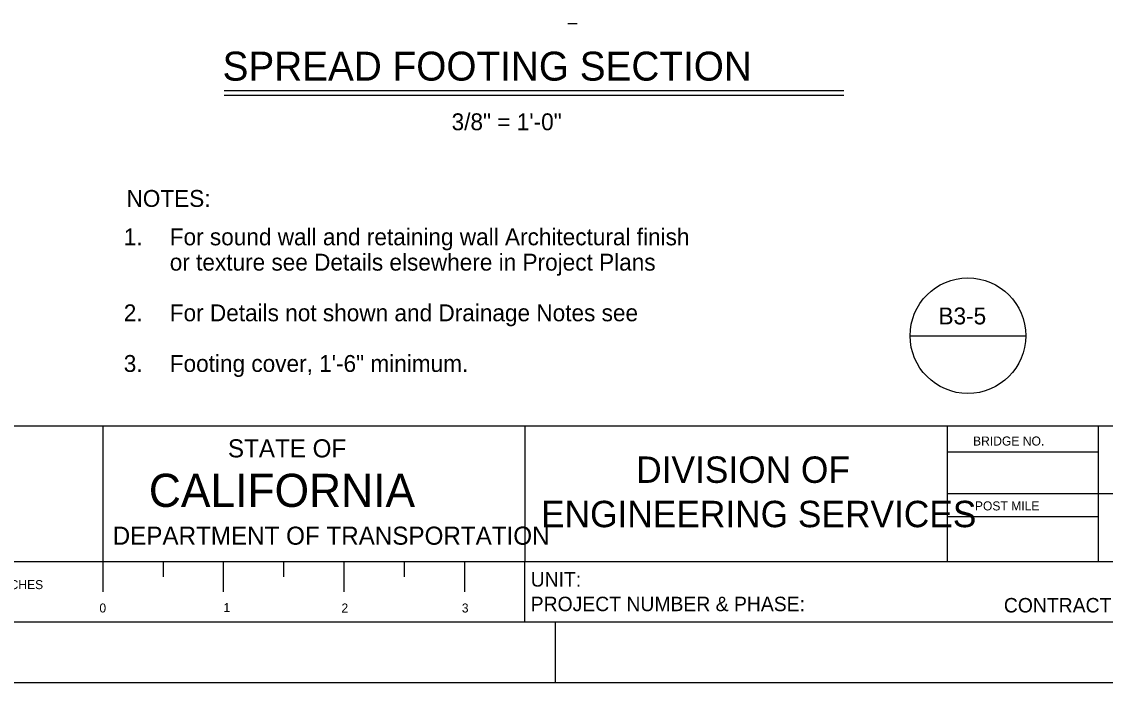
# Model space of a CAD drawing. Extents: x 0 to 2.83, y 0 to 1.83.
# Drawn here: x 1.382 to 2.13, y 0 to 0.457 of the extents above; entities that cross this region are included whole.
import ezdxf

# ---------------------------------------------------------------- set-up
doc = ezdxf.new("R2010")
doc.units = 0
for name, color, linetype in [('10 Sheet Format', 7, 'Continuous'), ('210 Border', 7, 'Continuous'), ('214 Text and Titles', 7, 'Continuous')]:
    doc.layers.add(name, color=color, linetype=linetype)

msp = doc.modelspace()

# ---------------------------------------------------------------- linework, layer by layer
at = {"layer": '10 Sheet Format'}
msp.add_lwpolyline([(0, 0), (2.83333, 0), (2.83333, 1.83333), (0, 1.83333)], close=True, dxfattribs=at)
at = {"layer": '210 Border'}
for p, q in [((2.79167, 0.17708), (0.08333, 0.17708)), ((1.4375, 0.17708), (1.4375, 0.08333)), ((1.72917, 0.17708), (1.72917, 0.08333)), ((2.02083, 0.17708), (2.02083, 0.08333)), ((2.125, 0.17708), (2.125, 0.08333)), ((2.02083, 0.15929), (2.125, 0.15929)), ((2.02083, 0.15929), (2.125, 0.15929)), ((2.79167, 0.13021), (2.02083, 0.13021)), ((2.02083, 0.11458), (2.125, 0.11458)), ((2.02083, 0.11458), (2.125, 0.11458)), ((2.79167, 0.08333), (0.08333, 0.08333)), ((1.4375, 0.08333), (1.4375, 0.0625)), ((1.47917, 0.08333), (1.47917, 0.07292)), ((1.52083, 0.08333), (1.52083, 0.0625)), ((1.5625, 0.08333), (1.5625, 0.07292)), ((1.60417, 0.08333), (1.60417, 0.0625)), ((1.64583, 0.08333), (1.64583, 0.07292)), ((1.6875, 0.08333), (1.6875, 0.0625)), ((1.72917, 0.04167), (1.72917, 0.08333)), ((2.79167, 0.04167), (0.08333, 0.04167)), ((1.75, 0.04167), (1.75, 0))]:
    msp.add_line(p, q, dxfattribs=at)
at = {"layer": '214 Text and Titles'}
for p, q in [((1.75887, 0.45533), (1.76514, 0.45533)), ((1.52137, 0.40894), (1.94947, 0.40894)), ((1.52137, 0.40569), (1.94947, 0.40569)), ((1.99519, 0.23951), (2.07506, 0.23951))]:
    msp.add_line(p, q, dxfattribs=at)
msp.add_circle((2.03513, 0.23951), 0.03994, dxfattribs=at)

# ---------------------------------------------------------------- texts
at = {"layer": '210 Border'}
for s, height, p in [('STATE OF', 0.012498, (1.524, 0.15544)), ('BRIDGE NO.', 0.006249, (2.03869, 0.16362)), ('DIVISION OF', 0.0182285, (1.80602, 0.13783)), ('CALIFORNIA', 0.022917, (1.46938, 0.1212)), ('ENGINEERING SERVICES', 0.0182285, (1.74029, 0.1072)), ('POST MILE', 0.006249, (2.03996, 0.11879)), ('DEPARTMENT OF TRANSPORTATION', 0.0124983, (1.44442, 0.09509)), ('UNIT:', 0.01, (1.73313, 0.06613)), ('ORIGINAL SCALE IN INCHES', 0.0062344, (1.28242, 0.06441)), ('0', 0.00623, (1.43524, 0.04825)), ('1', 0.00623, (1.5209, 0.04851)), ('2', 0.00623, (1.60243, 0.04825)), ('3', 0.00623, (1.68557, 0.04825)), ('PROJECT NUMBER & PHASE:', 0.01, (1.73313, 0.04917)), ('CONTRACT NO.:', 0.01, (2.05997, 0.04828))]:
    msp.add_text(s, height=height, dxfattribs=at).set_placement(p)
at = {"layer": '214 Text and Titles'}
for s, height, p in [('SPREAD FOOTING SECTION', 0.0200026, (1.52032, 0.41578)), ('3/8" = 1\'-0"', 0.0116667, (1.67851, 0.38149)), ('NOTES:', 0.011667, (1.45394, 0.32854)), ('1.', 0.011667, (1.45207, 0.30199)), ('For sound wall and retaining wall Architectural finish', 0.0116667, (1.48383, 0.30199)), ('or texture see Details elsewhere in Project Plans', 0.0116667, (1.48383, 0.28449)), ('2.', 0.011667, (1.45207, 0.24949)), ('For Details not shown and Drainage Notes see', 0.0116667, (1.48383, 0.24949)), ('B3-5  ', 0.011667, (2.0148, 0.24734)), ('3.', 0.011667, (1.45207, 0.21449)), ('Footing cover, 1\'-6" minimum.', 0.0116667, (1.48383, 0.21449))]:
    msp.add_text(s, height=height, dxfattribs=at).set_placement(p)

doc.saveas('drawing.dxf')
